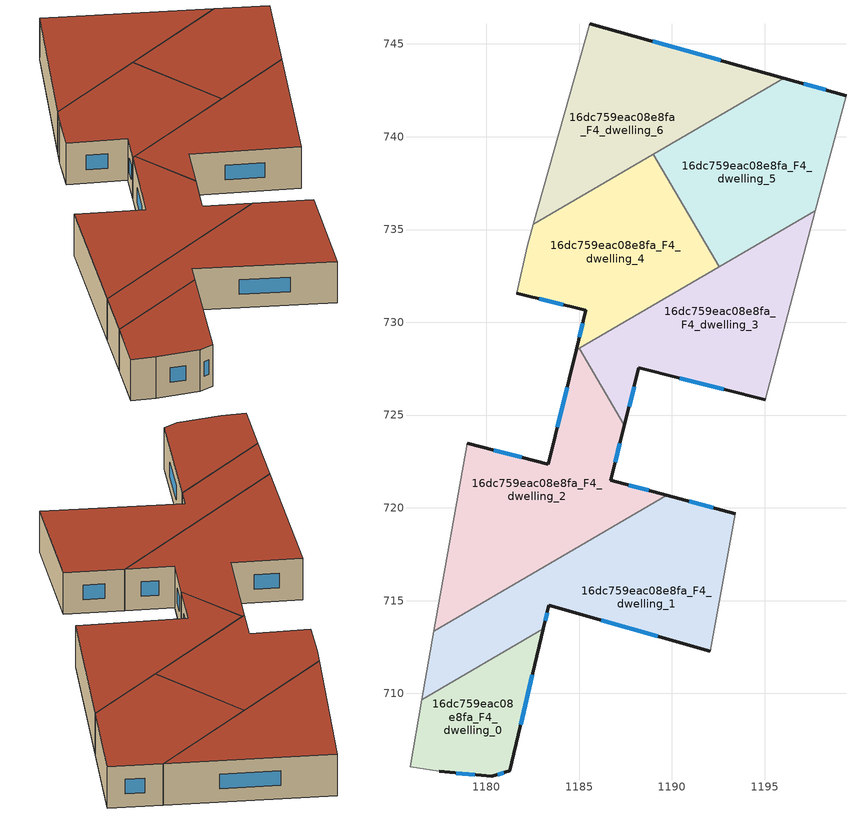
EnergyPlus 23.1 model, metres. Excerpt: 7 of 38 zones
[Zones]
16dc759eac08e8fa_F4_dwelling_0
 floor to 16dc759eac08e8fa_F3_dwelling_0 (EU_floor_Construction): 1183.07,713.49 1181.25,705.82 1180.3,705.53 1177.46,705.79 1175.88,706.04 1176.53,709.67 z12
 wall outside (EU_wall_Construction): 1177.46,705.79 1180.3,705.53 1181.25,705.82 1183.07,713.49 z12:15
 wall adiabatic (EU_wall_Construction): 1176.53,709.67 1175.88,706.04 1177.46,705.79 z12:15
 wall to 16dc759eac08e8fa_F4_dwelling_1 (EU_wall_Construction): 1183.07,713.49 1176.53,709.67 z12:15
 window (EU_Window_Construction): 1181.84,708.32 1182.48,711 / 1180.61,705.63 1180.94,705.73 / 1178.38,705.71 1179.38,705.62 z12.98:14.02
 roof outside (EU_roof_Construction): 1181.25,705.82 1183.07,713.49 1176.53,709.67 1175.88,706.04 1177.46,705.79 1180.3,705.53 z15
16dc759eac08e8fa_F4_dwelling_1
 floor to 16dc759eac08e8fa_F3_dwelling_1 (EU_floor_Construction): 1193.42,719.67 1192.07,712.26 1183.37,714.76 1183.07,713.49 1176.53,709.67 1177.18,713.35 1189.72,720.67 z12
 wall outside (EU_wall_Construction): 1193.42,719.67 1189.72,720.67 / 1183.07,713.49 1183.37,714.76 1192.07,712.26 z12:15
 wall to 16dc759eac08e8fa_F4_dwelling_2 (EU_wall_Construction): 1189.72,720.67 1177.18,713.35 z12:15
 wall adiabatic (EU_wall_Construction): 1192.07,712.26 1193.42,719.67 / 1177.18,713.35 1176.53,709.67 z12:15
 window (EU_Window_Construction): 1192.22,720 1190.92,720.35 / 1186.2,713.95 1189.24,713.08 / 1183.17,713.91 1183.27,714.35 z12.98:14.02
 roof outside (EU_roof_Construction): 1192.07,712.26 1193.42,719.67 1189.72,720.67 1177.18,713.35 1176.53,709.67 1183.07,713.49 1183.37,714.76 z15
16dc759eac08e8fa_F4_dwelling_2
 floor to 16dc759eac08e8fa_F3_dwelling_2 (EU_floor_Construction): 1185.01,728.59 1187.43,724.44 1186.7,721.49 1189.72,720.67 1177.18,713.35 1178.97,723.47 1183.33,722.35 1184.84,728.49 z12
 wall outside (EU_wall_Construction): 1184.84,728.49 1183.33,722.35 1178.97,723.47 / 1189.72,720.67 1186.7,721.49 1187.43,724.44 z12:15
 wall to 16dc759eac08e8fa_F4_dwelling_3 (EU_wall_Construction): 1187.43,724.44 1185.01,728.59 z12:15
 wall adiabatic (EU_wall_Construction): 1178.97,723.47 1177.18,713.35 z12:15
 wall to 16dc759eac08e8fa_F4_dwelling_4 (EU_wall_Construction): 1185.01,728.59 1184.84,728.49 z12:15
 window (EU_Window_Construction): 1181.91,722.72 1180.39,723.11 / 1184.35,726.5 1183.82,724.35 / 1186.94,722.45 1187.19,723.48 / 1188.74,720.94 1187.68,721.23 z12.98:14.02
 roof outside (EU_roof_Construction): 1189.72,720.67 1186.7,721.49 1187.43,724.44 1185.01,728.59 1184.84,728.49 1183.33,722.35 1178.97,723.47 1177.18,713.35 z15
16dc759eac08e8fa_F4_dwelling_3
 floor to 16dc759eac08e8fa_F3_dwelling_3 (EU_floor_Construction): 1197.73,736.02 1195.02,725.83 1188.21,727.55 1187.43,724.44 1185.01,728.59 z12
 wall outside (EU_wall_Construction): 1187.43,724.44 1188.21,727.55 1195.02,725.83 z12:15
 wall adiabatic (EU_wall_Construction): 1195.02,725.83 1197.73,736.02 z12:15
 wall to 16dc759eac08e8fa_F4_dwelling_4 (EU_wall_Construction): 1192.54,732.99 1185.01,728.59 z12:15
 wall to 16dc759eac08e8fa_F4_dwelling_5 (EU_wall_Construction): 1197.73,736.02 1192.55,732.99 z12:15
 window (EU_Window_Construction): 1190.42,726.99 1192.8,726.39 / 1187.69,725.45 1187.96,726.54 z12.98:14.02
 roof outside (EU_roof_Construction): 1195.02,725.83 1197.73,736.02 1185.01,728.59 1187.43,724.44 1188.21,727.55 z15
16dc759eac08e8fa_F4_dwelling_4
 floor to 16dc759eac08e8fa_F3_dwelling_4 (EU_floor_Construction): 1189,739.06 1192.55,732.99 1184.84,728.49 1185.36,730.66 1181.64,731.55 1182.19,734.1 1182.52,735.28 z12
 wall outside (EU_wall_Construction): 1181.64,731.55 1185.36,730.66 1184.84,728.49 z12:15
 wall to 16dc759eac08e8fa_F4_dwelling_5 (EU_wall_Construction): 1192.55,732.99 1189,739.06 z12:15
 wall adiabatic (EU_wall_Construction): 1182.52,735.28 1182.19,734.1 1181.64,731.55 z12:15
 wall to 16dc759eac08e8fa_F4_dwelling_6 (EU_wall_Construction): 1189,739.06 1182.52,735.28 z12:15
 window (EU_Window_Construction): 1185.19,729.96 1185.01,729.2 / 1182.85,731.26 1184.15,730.95 z12.98:14.02
 roof outside (EU_roof_Construction): 1192.55,732.99 1189,739.06 1182.52,735.28 1182.19,734.1 1181.64,731.55 1185.36,730.66 1184.84,728.49 z15
16dc759eac08e8fa_F4_dwelling_5
 floor to 16dc759eac08e8fa_F3_dwelling_5 (EU_floor_Construction): 1199.38,742.22 1197.73,736.02 1192.55,732.99 1189,739.06 1196.02,743.16 z12
 wall outside (EU_wall_Construction): 1199.38,742.22 1196.02,743.16 z12:15
 wall adiabatic (EU_wall_Construction): 1197.73,736.02 1199.38,742.22 z12:15
 wall to 16dc759eac08e8fa_F4_dwelling_6 (EU_wall_Construction): 1196.02,743.16 1189,739.06 z12:15
 window (EU_Window_Construction): 1198.29,742.53 1197.11,742.86 z12.98:14.02
 roof outside (EU_roof_Construction): 1197.73,736.02 1199.38,742.22 1196.02,743.16 1189,739.06 1192.55,732.99 z15
16dc759eac08e8fa_F4_dwelling_6
 floor to 16dc759eac08e8fa_F3_dwelling_6 (EU_floor_Construction): 1196.02,743.16 1182.52,735.28 1185.58,746.09 z12
 wall outside (EU_wall_Construction): 1196.02,743.16 1185.58,746.09 z12:15
 wall adiabatic (EU_wall_Construction): 1185.58,746.09 1182.52,735.28 z12:15
 window (EU_Window_Construction): 1192.62,744.12 1188.97,745.14 z12.98:14.02
 roof outside (EU_roof_Construction): 1196.02,743.16 1185.58,746.09 1182.52,735.28 z15
[Building]
EU S2 Campaign: North Axis=0; Terrain=City; Solar Distribution=FullExterior
[Site:Location]
Bologna: Latitude=44.5; Longitude=11.25; Time Zone=1; Elevation=37
[SizingPeriod:WeatherFileDays]
AnnualSizingPeriod: Begin Month=1; Begin Day of Month=1; End Month=12; End Day of Month=31; Day of Week for Start Day=Monday; Use Weather File Daylight Saving Period=No; Use Weather File Rain and Snow Indicators=No
[MATERIAL]
EU_InternalMass_Material: Roughness=MediumRough; Thickness=0.1; Conductivity=1; Density=1800; Specific Heat=900; Thermal Absorptance=0.9; Solar Absorptance=0.7; Visible Absorptance=0.7
[MATERIAL:NOMASS] Roughness=MediumRough; Thermal Absorptance=0.9; Solar Absorptance=0.7; Visible Absorptance=0.7
Name | Thermal Resistance
EU_wall_NoMass | 0.905828
EU_roof_NoMass | 0.37593
EU_floor_NoMass | 0.67114
[WINDOWMATERIAL:SIMPLEGLAZINGSYSTEM]
EU_Window_SimpleGlazing: UFactor=4.52486; Solar Heat Gain Coefficient=0.85; Visible Transmittance=0.85
[CONSTRUCTION]
EU_wall_Construction: EU_wall_NoMass
EU_roof_Construction: EU_roof_NoMass
EU_floor_Construction: EU_floor_NoMass
EU_Window_Construction: EU_Window_SimpleGlazing
EU_InternalMass_Construction: EU_InternalMass_Material
[ZONE] Type=1; Multiplier=1; Ceiling Height=autocalculate; Floor Area=autocalculate; Part of Total Floor Area=Yes
Name | Volume
16dc759eac08e8fa_F4_dwelling_0 | 97.344
16dc759eac08e8fa_F4_dwelling_1 | 229.096
16dc759eac08e8fa_F4_dwelling_2 | 221.579
16dc759eac08e8fa_F4_dwelling_3 | 182.673
16dc759eac08e8fa_F4_dwelling_4 | 182.674
16dc759eac08e8fa_F4_dwelling_5 | 182.671
16dc759eac08e8fa_F4_dwelling_6 | 182.658
[INTERNALMASS] Construction=EU_InternalMass_Construction
Name | Zone or ZoneList | Surface Area
16dc759eac08e8fa_F4_dwelling_0_EU_InternalMass | 16dc759eac08e8fa_F4_dwelling_0 | 32.4479
16dc759eac08e8fa_F4_dwelling_1_EU_InternalMass | 16dc759eac08e8fa_F4_dwelling_1 | 76.3614
16dc759eac08e8fa_F4_dwelling_2_EU_InternalMass | 16dc759eac08e8fa_F4_dwelling_2 | 73.8619
16dc759eac08e8fa_F4_dwelling_3_EU_InternalMass | 16dc759eac08e8fa_F4_dwelling_3 | 60.8914
16dc759eac08e8fa_F4_dwelling_4_EU_InternalMass | 16dc759eac08e8fa_F4_dwelling_4 | 60.8959
16dc759eac08e8fa_F4_dwelling_5_EU_InternalMass | 16dc759eac08e8fa_F4_dwelling_5 | 60.8907
16dc759eac08e8fa_F4_dwelling_6_EU_InternalMass | 16dc759eac08e8fa_F4_dwelling_6 | 60.8862
[OTHEREQUIPMENT] Fuel Type=Electricity; Design Level Calculation Method=Watts/Area; Power per Zone Floor Area=1; Fraction Latent=0; Fraction Radiant=0; Fraction Lost=0; Carbon Dioxide Generation Rate=0; EndUse Subcategory=EU_Step8_InternalGains
Name | Zone or ZoneList or Space or SpaceList | Schedule
EU_Step8_InternalGain_16dc759eac08e8fa_F4_dwelling_0_f000 | 16dc759eac08e8fa_F4_dwelling_0 | EU_Step8_GainSchedule_16dc759eac08e8fa_F4_dwelling_0_f000
EU_Step8_InternalGain_16dc759eac08e8fa_F4_dwelling_1_f000 | 16dc759eac08e8fa_F4_dwelling_1 | EU_Step8_GainSchedule_16dc759eac08e8fa_F4_dwelling_1_f000
EU_Step8_InternalGain_16dc759eac08e8fa_F4_dwelling_2_f000 | 16dc759eac08e8fa_F4_dwelling_2 | EU_Step8_GainSchedule_16dc759eac08e8fa_F4_dwelling_2_f000
EU_Step8_InternalGain_16dc759eac08e8fa_F4_dwelling_3_f000 | 16dc759eac08e8fa_F4_dwelling_3 | EU_Step8_GainSchedule_16dc759eac08e8fa_F4_dwelling_3_f000
EU_Step8_InternalGain_16dc759eac08e8fa_F4_dwelling_4_f000 | 16dc759eac08e8fa_F4_dwelling_4 | EU_Step8_GainSchedule_16dc759eac08e8fa_F4_dwelling_4_f000
EU_Step8_InternalGain_16dc759eac08e8fa_F4_dwelling_5_f000 | 16dc759eac08e8fa_F4_dwelling_5 | EU_Step8_GainSchedule_16dc759eac08e8fa_F4_dwelling_5_f000
EU_Step8_InternalGain_16dc759eac08e8fa_F4_dwelling_6_f000 | 16dc759eac08e8fa_F4_dwelling_6 | EU_Step8_GainSchedule_16dc759eac08e8fa_F4_dwelling_6_f000
[ZONEVENTILATION:DESIGNFLOWRATE] Schedule=EU_AlwaysOn; Design Flow Rate Calculation Method=AirChanges/Hour; Air Changes per Hour=0.73129; Ventilation Type=Natural; Fan Pressure Rise=0; Fan Total Efficiency=1; Constant Term Coefficient=1; Temperature Term Coefficient=0; Velocity Term Coefficient=0; Velocity Squared Term Coefficient=0; Minimum Indoor Temperature=-100; Maximum Indoor Temperature=100; Delta Temperature=-100; Minimum Outdoor Temperature=-100; Maximum Outdoor Temperature=100; Maximum Wind Speed=40
Name | Zone or ZoneList or Space or SpaceList
EU_ConstantAir_16dc759eac08e8fa_F4_dwelling_0 | 16dc759eac08e8fa_F4_dwelling_0
EU_ConstantAir_16dc759eac08e8fa_F4_dwelling_1 | 16dc759eac08e8fa_F4_dwelling_1
EU_ConstantAir_16dc759eac08e8fa_F4_dwelling_2 | 16dc759eac08e8fa_F4_dwelling_2
EU_ConstantAir_16dc759eac08e8fa_F4_dwelling_3 | 16dc759eac08e8fa_F4_dwelling_3
EU_ConstantAir_16dc759eac08e8fa_F4_dwelling_4 | 16dc759eac08e8fa_F4_dwelling_4
EU_ConstantAir_16dc759eac08e8fa_F4_dwelling_5 | 16dc759eac08e8fa_F4_dwelling_5
EU_ConstantAir_16dc759eac08e8fa_F4_dwelling_6 | 16dc759eac08e8fa_F4_dwelling_6
[HVACTEMPLATE:THERMOSTAT] Constant Heating Setpoint=20; Constant Cooling Setpoint=50
EU_HeatOnly_16dc759eac08e8fa_F0_dwelling_0; EU_HeatOnly_16dc759eac08e8fa_F0_dwelling_1; EU_HeatOnly_16dc759eac08e8fa_F0_dwelling_2; EU_HeatOnly_16dc759eac08e8fa_F0_dwelling_3; EU_HeatOnly_16dc759eac08e8fa_F0_dwelling_4; EU_HeatOnly_16dc759eac08e8fa_F0_dwelling_5; EU_HeatOnly_16dc759eac08e8fa_F0_dwelling_6; EU_HeatOnly_16dc759eac08e8fa_F0_dwelling_7; EU_HeatOnly_16dc759eac08e8fa_F1_dwelling_0; EU_HeatOnly_16dc759eac08e8fa_F1_dwelling_1; EU_HeatOnly_16dc759eac08e8fa_F1_dwelling_2; EU_HeatOnly_16dc759eac08e8fa_F1_dwelling_3; EU_HeatOnly_16dc759eac08e8fa_F1_dwelling_4; EU_HeatOnly_16dc759eac08e8fa_F1_dwelling_5; EU_HeatOnly_16dc759eac08e8fa_F1_dwelling_6; EU_HeatOnly_16dc759eac08e8fa_F1_dwelling_7; EU_HeatOnly_16dc759eac08e8fa_F2_dwelling_0; EU_HeatOnly_16dc759eac08e8fa_F2_dwelling_1; EU_HeatOnly_16dc759eac08e8fa_F2_dwelling_2; EU_HeatOnly_16dc759eac08e8fa_F2_dwelling_3; EU_HeatOnly_16dc759eac08e8fa_F2_dwelling_4; EU_HeatOnly_16dc759eac08e8fa_F2_dwelling_5; EU_HeatOnly_16dc759eac08e8fa_F2_dwelling_6; EU_HeatOnly_16dc759eac08e8fa_F2_dwelling_7; EU_HeatOnly_16dc759eac08e8fa_F3_dwelling_0; EU_HeatOnly_16dc759eac08e8fa_F3_dwelling_1; EU_HeatOnly_16dc759eac08e8fa_F3_dwelling_2; EU_HeatOnly_16dc759eac08e8fa_F3_dwelling_3; EU_HeatOnly_16dc759eac08e8fa_F3_dwelling_4; EU_HeatOnly_16dc759eac08e8fa_F3_dwelling_5; EU_HeatOnly_16dc759eac08e8fa_F3_dwelling_6; EU_HeatOnly_16dc759eac08e8fa_F4_dwelling_0; EU_HeatOnly_16dc759eac08e8fa_F4_dwelling_1; EU_HeatOnly_16dc759eac08e8fa_F4_dwelling_2; EU_HeatOnly_16dc759eac08e8fa_F4_dwelling_3; EU_HeatOnly_16dc759eac08e8fa_F4_dwelling_4; EU_HeatOnly_16dc759eac08e8fa_F4_dwelling_5; EU_HeatOnly_16dc759eac08e8fa_F4_dwelling_6
[HVACTEMPLATE:ZONE:IDEALLOADSAIRSYSTEM] System Availability Schedule=EU_AlwaysOn; Maximum Heating Supply Air Temperature=50; Minimum Cooling Supply Air Temperature=13; Maximum Heating Supply Air Humidity Ratio=0.0156; Minimum Cooling Supply Air Humidity Ratio=0.0077; Heating Limit=NoLimit; Cooling Limit=NoLimit; Heating Availability Schedule=EU_AlwaysOn; Cooling Availability Schedule=EU_CoolingOff; Dehumidification Control Type=ConstantSensibleHeatRatio; Cooling Sensible Heat Ratio=0.7; Dehumidification Setpoint=60; Humidification Control Type=None; Humidification Setpoint=30; Outdoor Air Method=None; Outdoor Air Flow Rate per Person=0.00944; Outdoor Air Flow Rate per Zone Floor Area=0; Outdoor Air Flow Rate per Zone=0; Demand Controlled Ventilation Type=None; Outdoor Air Economizer Type=NoEconomizer; Heat Recovery Type=None; Sensible Heat Recovery Effectiveness=0.7; Latent Heat Recovery Effectiveness=0.65
Name | Template Thermostat
16dc759eac08e8fa_F4_dwelling_0 | EU_HeatOnly_16dc759eac08e8fa_F4_dwelling_0
16dc759eac08e8fa_F4_dwelling_1 | EU_HeatOnly_16dc759eac08e8fa_F4_dwelling_1
16dc759eac08e8fa_F4_dwelling_2 | EU_HeatOnly_16dc759eac08e8fa_F4_dwelling_2
16dc759eac08e8fa_F4_dwelling_3 | EU_HeatOnly_16dc759eac08e8fa_F4_dwelling_3
16dc759eac08e8fa_F4_dwelling_4 | EU_HeatOnly_16dc759eac08e8fa_F4_dwelling_4
16dc759eac08e8fa_F4_dwelling_5 | EU_HeatOnly_16dc759eac08e8fa_F4_dwelling_5
16dc759eac08e8fa_F4_dwelling_6 | EU_HeatOnly_16dc759eac08e8fa_F4_dwelling_6
[SIZING:ZONE] Zone Cooling Design Supply Air Temperature Input Method=SupplyAirTemperature; Zone Cooling Design Supply Air Temperature=13; Zone Heating Design Supply Air Temperature Input Method=SupplyAirTemperature; Zone Heating Design Supply Air Temperature=50; Zone Cooling Design Supply Air Humidity Ratio=0.008; Zone Heating Design Supply Air Humidity Ratio=0.008; Cooling Design Air Flow Method=DesignDay; Cooling Design Air Flow Rate=0; Cooling Minimum Air Flow per Zone Floor Area=0.000762; Cooling Minimum Air Flow=0; Cooling Minimum Air Flow Fraction=0.2; Heating Design Air Flow Method=DesignDay; Heating Design Air Flow Rate=0; Heating Maximum Air Flow per Zone Floor Area=0.002032; Heating Maximum Air Flow=0.141576; Heating Maximum Air Flow Fraction=0.3; Account for Dedicated Outdoor Air System=No; Dedicated Outdoor Air System Control Strategy=NeutralSupplyAir; Dedicated Outdoor Air Low Setpoint Temperature for Design=autosize; Dedicated Outdoor Air High Setpoint Temperature for Design=autosize; Zone Load Sizing Method=Sensible Load Only No Latent Load; Zone Latent Cooling Design Supply Air Humidity Ratio Input Method=HumidityRatioDifference; Zone Cooling Design Supply Air Humidity Ratio Difference=0.005; Zone Latent Heating Design Supply Air Humidity Ratio Input Method=HumidityRatioDifference; Zone Humidification Design Supply Air Humidity Ratio Difference=0.005
16dc759eac08e8fa_F4_dwelling_0; 16dc759eac08e8fa_F4_dwelling_1; 16dc759eac08e8fa_F4_dwelling_2; 16dc759eac08e8fa_F4_dwelling_3; 16dc759eac08e8fa_F4_dwelling_4; 16dc759eac08e8fa_F4_dwelling_5; 16dc759eac08e8fa_F4_dwelling_6
[SCHEDULE:CONSTANT]
Name | Hourly Value
EU_AlwaysOn | 1
EU_CoolingOff | 0
[SCHEDULE:FILE] Column Number=1; Rows to Skip at Top=0; Number of Hours of Data=8760; Column Separator=Comma; Interpolate to Timestep=No; Minutes per Item=60; Adjust Schedule for Daylight Savings=Yes
Name | File
EU_Step8_GainSchedule_16dc759eac08e8fa_F4_dwelling_0_f000 | ../../schedules/16dc759eac08e8fa/16dc759eac08e8fa_F4_dwelling_0_f000_gain.csv
EU_Step8_GainSchedule_16dc759eac08e8fa_F4_dwelling_1_f000 | ../../schedules/16dc759eac08e8fa/16dc759eac08e8fa_F4_dwelling_1_f000_gain.csv
EU_Step8_GainSchedule_16dc759eac08e8fa_F4_dwelling_2_f000 | ../../schedules/16dc759eac08e8fa/16dc759eac08e8fa_F4_dwelling_2_f000_gain.csv
EU_Step8_GainSchedule_16dc759eac08e8fa_F4_dwelling_3_f000 | ../../schedules/16dc759eac08e8fa/16dc759eac08e8fa_F4_dwelling_3_f000_gain.csv
EU_Step8_GainSchedule_16dc759eac08e8fa_F4_dwelling_4_f000 | ../../schedules/16dc759eac08e8fa/16dc759eac08e8fa_F4_dwelling_4_f000_gain.csv
EU_Step8_GainSchedule_16dc759eac08e8fa_F4_dwelling_5_f000 | ../../schedules/16dc759eac08e8fa/16dc759eac08e8fa_F4_dwelling_5_f000_gain.csv
EU_Step8_GainSchedule_16dc759eac08e8fa_F4_dwelling_6_f000 | ../../schedules/16dc759eac08e8fa/16dc759eac08e8fa_F4_dwelling_6_f000_gain.csv
